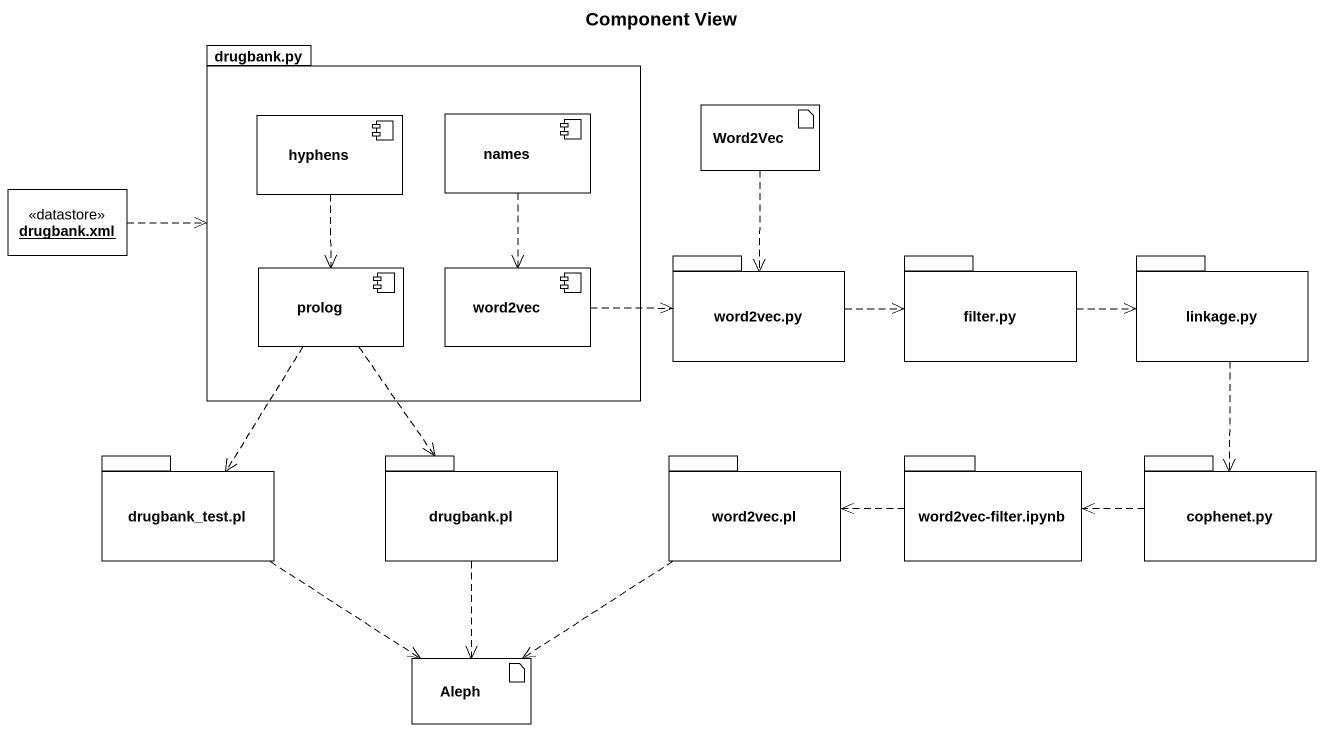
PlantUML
@startuml
title Component View
allowmixing
hide circle
hide empty members
package "drugbank.py" as drugbank_py {
  component hyphens
  component names
  component prolog
  component word2vec
}
artifact Word2Vec
object "drugbank.xml" as drugbank_xml <<datastore>>
package "word2vec.py" as word2vec_py {
}
package "filter.py" as filter_py {
}
package "linkage.py" as linkage_py {
}
package "drugbank_test.pl" as drugbank_test_pl {
}
package "drugbank.pl" as drugbank_pl {
}
package "word2vec.pl" as word2vec_pl {
}
package "word2vec-filter.ipynb" as word2vec_filter_ipynb {
}
package "cophenet.py" as cophenet_py {
}
artifact Aleph
hyphens ..> prolog
names ..> word2vec
Word2Vec ..> word2vec_py
drugbank_xml .right.> drugbank_py
prolog ..> drugbank_test_pl
prolog ..> drugbank_pl
word2vec .right.> word2vec_py
word2vec_py .right.> filter_py
filter_py .right.> linkage_py
linkage_py ..> cophenet_py
drugbank_test_pl ..> Aleph
drugbank_pl ..> Aleph
word2vec_pl ..> Aleph
word2vec_filter_ipynb .left.> word2vec_pl
cophenet_py .left.> word2vec_filter_ipynb
@enduml
